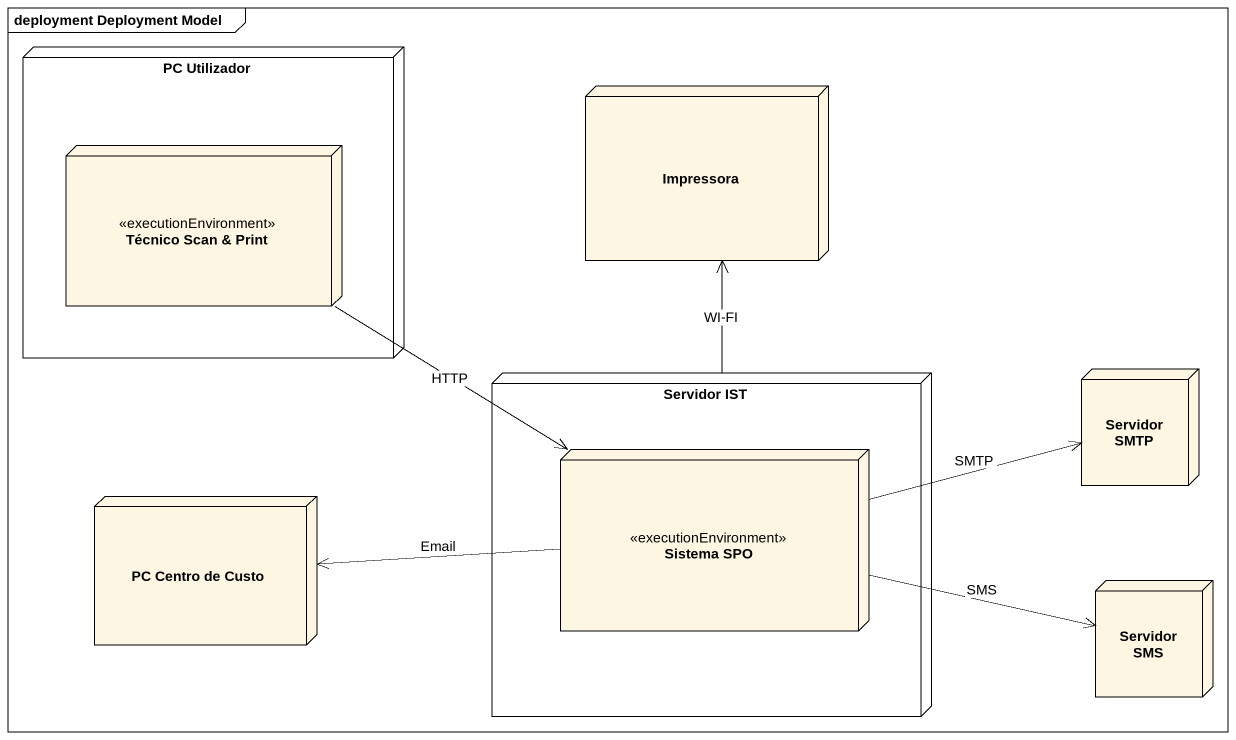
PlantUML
@startuml
mainframe deployment Deployment Model
node "PC Utilizador" as PC_Utilizador {
  node "Técnico Scan & Print" as Técnico_Scan_Print <<executionEnvironment>>
}
node Impressora
node "Servidor IST" as Servidor_IST {
  node "Sistema SPO" as Sistema_SPO <<executionEnvironment>>
}
node "Servidor SMTP" as Servidor_SMTP
node "PC Centro de Custo" as PC_Centro_de_Custo
node "Servidor SMS" as Servidor_SMS
Técnico_Scan_Print --> Sistema_SPO : HTTP
Servidor_IST -up-> Impressora : WI-FI
Sistema_SPO -right-> Servidor_SMTP : SMTP
Sistema_SPO -left-> PC_Centro_de_Custo : Email
Sistema_SPO -right-> Servidor_SMS : SMS
@enduml
